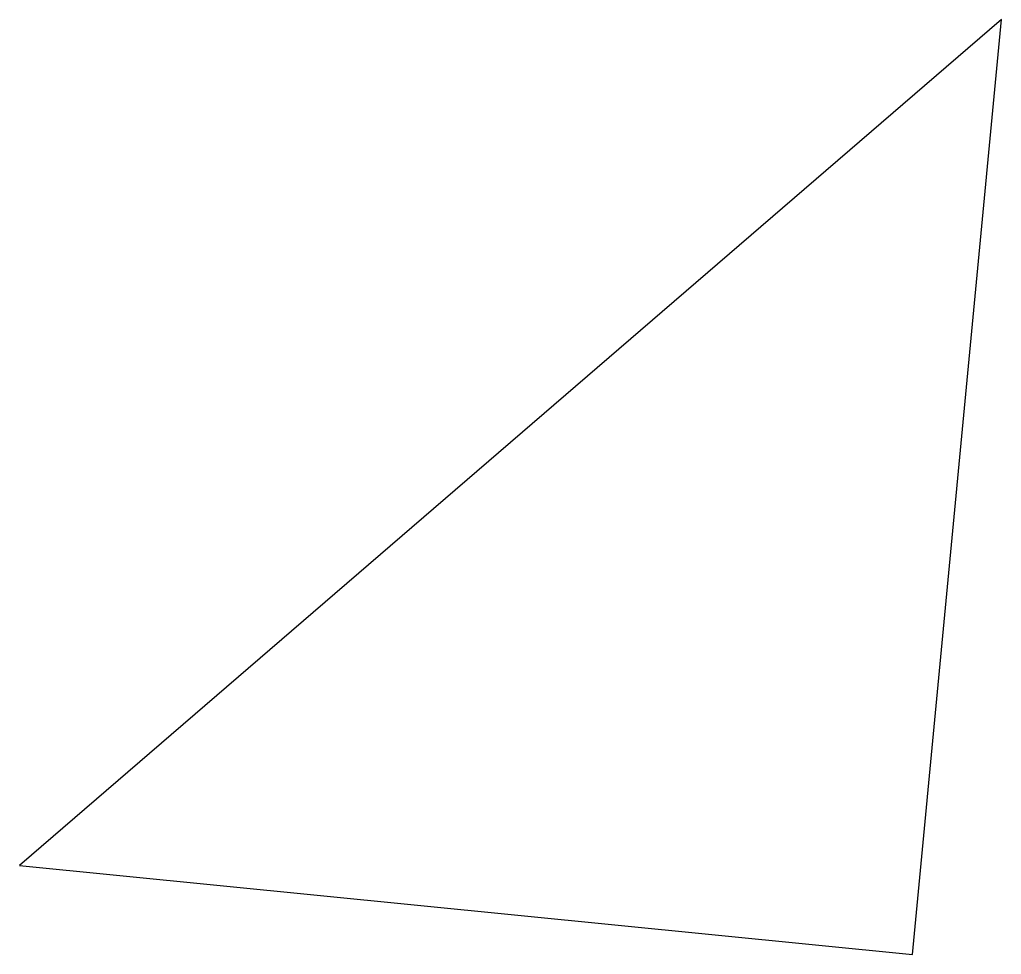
# Model space of a CAD drawing. Header units: millimetres. Extents: x -16948 to -16843, y -13498 to -13398.
import ezdxf

# ---------------------------------------------------------------- set-up
doc = ezdxf.new("R2010")
doc.units = ezdxf.units.MM
doc.header["$MEASUREMENT"] = 0

msp = doc.modelspace()

# ---------------------------------------------------------------- linework, layer by layer
for p, q in [((-16843, -13397.8), (-16948, -13488.3)), ((-16852.5, -13497.8), (-16843, -13397.8)), ((-16948, -13488.3), (-16852.5, -13497.8))]:
    msp.add_line(p, q)

doc.saveas('drawing.dxf')
